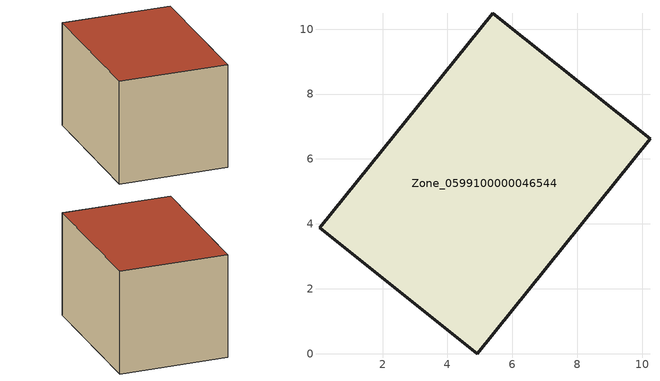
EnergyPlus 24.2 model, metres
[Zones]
Zone_0599100000046544
 floor ground (C_G): 4.92,0 0.06,3.87 5.39,10.49 10.24,6.63 z0.45
 wall outside (C_F): 5.39,10.49 0.06,3.87 4.92,0 10.24,6.63 5.39,10.49 z0.45:6.43
 roof outside (C_R): 0.06,3.87 4.92,0 10.24,6.63 5.39,10.49 z6.43
[BUILDING]
Pand.0599100000046544: North Axis=0; Terrain=City; Loads Convergence Tolerance Value=0.04; Temperature Convergence Tolerance Value=0.4; Solar Distribution=FullExterior; Maximum Number of Warmup Days=25; Minimum Number of Warmup Days=1
[Site:Location]
Rotterdam.The.Hague.AP_ZH_NLD Design_Conditions: Latitude=51.96; Longitude=4.45; Time Zone=1; Elevation=-4.5
[SITE:GROUNDTEMPERATURE:BUILDINGSURFACE]
18, 18, 18, 18, 18, 18, 18, 18, 18, 18, 18, 18
[MATERIAL] Thermal Absorptance=0.9; Solar Absorptance=0.7; Visible Absorptance=0.7
Name | Roughness | Thickness | Conductivity | Density | Specific Heat
G.TC.1946-1964 | MediumSmooth | 0.15 | 1 | 540 | 1210
F.TC.1946-1964 | Rough | 0.3 | 0.857143 | 1920 | 840
R.TC.1946-1964 | MediumRough | 0.2 | 0.235294 | 1500 | 1000
[CONSTRUCTION]
C_G: G.TC.1946-1964
C_F: F.TC.1946-1964
C_R: R.TC.1946-1964
[ZONE]
Zone_0599100000046544: Type=1; Multiplier=1; Ceiling Height=Autocalculate; Volume=Autocalculate; Floor Area=autocalculate; Part of Total Floor Area=Yes
[ZONEINFILTRATION:DESIGNFLOWRATE]
Infil_Zone_0599100000046544: Zone or ZoneList or Space or SpaceList=Zone_0599100000046544; Schedule=AlwaysOn; Design Flow Rate Calculation Method=Flow/Area; Flow Rate per Floor Area=0.003; Constant Term Coefficient=1; Temperature Term Coefficient=0; Velocity Term Coefficient=0; Velocity Squared Term Coefficient=0
[HVACTEMPLATE:ZONE:IDEALLOADSAIRSYSTEM]
Zone_0599100000046544: Maximum Heating Supply Air Temperature=50; Minimum Cooling Supply Air Temperature=13; Maximum Heating Supply Air Humidity Ratio=0.0156; Minimum Cooling Supply Air Humidity Ratio=0.0077; Heating Limit=NoLimit; Cooling Limit=NoLimit; Dehumidification Control Type=ConstantSensibleHeatRatio; Cooling Sensible Heat Ratio=0.7; Dehumidification Setpoint=60; Humidification Control Type=None; Humidification Setpoint=30; Outdoor Air Method=None; Outdoor Air Flow Rate per Person=0.00944; Outdoor Air Flow Rate per Zone Floor Area=0; Outdoor Air Flow Rate per Zone=0; Demand Controlled Ventilation Type=None; Outdoor Air Economizer Type=NoEconomizer; Heat Recovery Type=None; Sensible Heat Recovery Effectiveness=0.7; Latent Heat Recovery Effectiveness=0.65
[ZONECONTROL:THERMOSTAT]
ThermostatControl_Zone_0599100000046544: Zone or ZoneList=Zone_0599100000046544; Control Type Schedule=DualSetpointControlType; Control 1=Thermostat_Zone_0599100000046544; Temperature Difference Between Cutout And Setpoint=0
[THERMOSTATSETPOINT:DUALSETPOINT]
Thermostat_Zone_0599100000046544: Heating Setpoint Temperature Schedule=HeatingSetpoint_Zone_0599100000046544; Cooling Setpoint Temperature Schedule=CoolingSetpoint_Zone_0599100000046544
[SCHEDULE:COMPACT]
HeatingSetpoint_Zone_0599100000046544: Through: 12/31, For: AllDays, Until: 24:00, 21
CoolingSetpoint_Zone_0599100000046544: Through: 12/31, For: AllDays, Until: 24:00, 24
DualSetpointControlType: Through: 12/31, For: AllDays, Until: 24:00, 4
AlwaysOn: Through: 12/31, For: AllDays, Until: 24:00, 1
